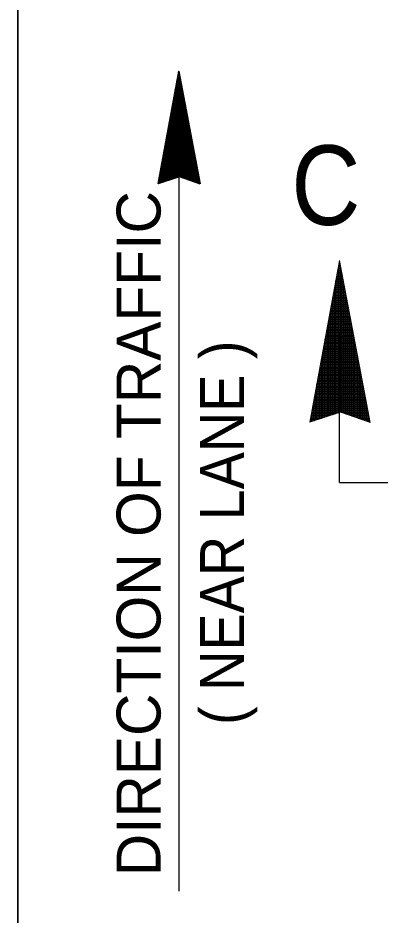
# Model space of a CAD drawing. Extents: x -483 to -38, y -358 to 186.
# Drawn here: x -298.36 to -288.12, y -221.5 to -196.11 of the extents above; entities that cross this region are included whole.
import ezdxf

# ---------------------------------------------------------------- set-up
doc = ezdxf.new("R2010")
doc.units = 0
doc.header["$LTSCALE"] = 0.5
doc.layers.add('1', color=7, linetype='Continuous', lineweight=13)

msp = doc.modelspace()

# ---------------------------------------------------------------- linework, layer by layer
at = {"layer": '1', "lineweight": 35}
for p, q in [((-298.3571, -182.8307), (-298.3571, -258.5859)), ((-293.8357, -200.6175), (-293.8357, -197.7687)), ((-293.8351, -197.7637), (-293.7817, -197.7637)), ((-293.8305, -197.7406), (-293.7858, -197.7406)), ((-293.8263, -197.7171), (-293.7903, -197.7171)), ((-293.8222, -197.6937), (-293.7954, -197.6937)), ((-293.8177, -197.6704), (-293.7992, -197.6704)), ((-293.8134, -197.6475), (-293.804, -197.6475)), ((-293.8126, -200.6097), (-293.8126, -197.6417)), ((-293.8088, -197.6239), (-293.8082, -197.6239)), ((-293.789, -200.6029), (-293.789, -197.725)), ((-293.8826, -200.6329), (-293.8826, -198.0231)), ((-293.8818, -198.0204), (-293.7329, -198.0204)), ((-293.8773, -197.9968), (-293.7373, -197.9968)), ((-293.873, -197.9737), (-293.7421, -197.9737)), ((-293.8692, -197.9502), (-293.7462, -197.9502)), ((-293.8647, -197.9271), (-293.7507, -197.9271)), ((-293.8605, -197.9035), (-293.7548, -197.9035)), ((-293.8592, -200.6254), (-293.8592, -197.8962)), ((-293.8561, -197.8806), (-293.7598, -197.8806)), ((-293.8519, -197.8572), (-293.7642, -197.8572)), ((-293.8476, -197.8342), (-293.7683, -197.8342)), ((-293.8432, -197.8102), (-293.7729, -197.8102)), ((-293.8394, -197.7871), (-293.7775, -197.7871)), ((-293.7658, -200.6104), (-293.7658, -197.8479)), ((-293.7423, -200.6188), (-293.7423, -197.9708)), ((-293.9292, -200.6488), (-293.9292, -198.2782)), ((-293.9288, -198.2767), (-293.6842, -198.2767)), ((-293.9244, -198.2536), (-293.6887, -198.2536)), ((-293.9203, -198.23), (-293.6929, -198.23)), ((-293.9159, -198.2069), (-293.6977, -198.2069)), ((-293.9115, -198.1833), (-293.7021, -198.1833)), ((-293.9072, -198.1602), (-293.7065, -198.1602)), ((-293.9061, -200.6406), (-293.9061, -198.1508)), ((-293.9034, -198.1369), (-293.7111, -198.1369)), ((-293.8988, -198.114), (-293.7148, -198.114)), ((-293.8947, -198.0898), (-293.7198, -198.0898)), ((-293.8905, -198.0667), (-293.724, -198.0667)), ((-293.8861, -198.0435), (-293.7286, -198.0435)), ((-293.7194, -200.6267), (-293.7194, -198.094)), ((-293.6958, -200.6347), (-293.6958, -198.2167)), ((-293.9755, -200.6633), (-293.9755, -198.5325)), ((-293.9755, -198.5332), (-293.6358, -198.5332)), ((-293.9713, -198.51), (-293.64, -198.51)), ((-293.9673, -198.4867), (-293.6448, -198.4867)), ((-293.9632, -198.4629), (-293.6492, -198.4629)), ((-293.9586, -198.4398), (-293.6529, -198.4398)), ((-293.9544, -198.4165), (-293.6579, -198.4165)), ((-293.9526, -200.6561), (-293.9526, -198.4052)), ((-293.9502, -198.3933), (-293.6625, -198.3933)), ((-293.9457, -198.3696), (-293.6667, -198.3696)), ((-293.9415, -198.3467), (-293.6711, -198.3467)), ((-293.9372, -198.3232), (-293.6753, -198.3232)), ((-293.933, -198.3), (-293.6803, -198.3)), ((-293.6728, -200.6429), (-293.6728, -198.3392)), ((-293.6494, -200.6511), (-293.6494, -198.4623)), ((-294.0223, -200.6792), (-294.0223, -198.7873)), ((-294.0186, -198.7663), (-293.5911, -198.7663)), ((-294.0143, -198.7428), (-293.5961, -198.7428)), ((-294.0098, -198.7194), (-293.6003, -198.7194)), ((-294.0057, -198.6961), (-293.6048, -198.6961)), ((-294.0009, -198.673), (-293.6092, -198.673)), ((-293.999, -200.6717), (-293.999, -198.6598)), ((-293.9972, -198.6494), (-293.6136, -198.6494)), ((-293.9932, -198.6263), (-293.6182, -198.6263)), ((-293.9884, -198.603), (-293.6223, -198.603)), ((-293.9844, -198.5798), (-293.6269, -198.5798)), ((-293.9798, -198.5563), (-293.6312, -198.5563)), ((-293.6262, -200.6592), (-293.6262, -198.5853)), ((-293.6025, -200.6675), (-293.6025, -198.708)), ((-294.0688, -200.6944), (-294.0688, -199.0419)), ((-294.0652, -199.0223), (-293.5425, -199.0223)), ((-294.0613, -198.9992), (-293.5473, -198.9992)), ((-294.0567, -198.9761), (-293.5517, -198.9761)), ((-294.0528, -198.9527), (-293.5562, -198.9527)), ((-294.0482, -198.929), (-293.5602, -198.929)), ((-294.0457, -200.6873), (-294.0457, -198.9142)), ((-294.0442, -198.9059), (-293.565, -198.9059)), ((-294.0397, -198.8827), (-293.5694, -198.8827)), ((-294.0352, -198.8597), (-293.5738, -198.8597)), ((-294.0311, -198.8359), (-293.5782, -198.8359)), ((-294.0272, -198.813), (-293.5827, -198.813)), ((-294.0226, -198.7897), (-293.5873, -198.7897)), ((-293.5794, -200.6753), (-293.5794, -198.8309)), ((-293.5562, -200.6833), (-293.5562, -198.9536)), ((-294.1155, -200.7098), (-294.1155, -199.2962)), ((-294.1123, -199.2791), (-293.4942, -199.2791)), ((-294.108, -199.2558), (-293.4987, -199.2558)), ((-294.1036, -199.2326), (-293.5032, -199.2326)), ((-294.0992, -199.2091), (-293.5075, -199.2091)), ((-294.0957, -199.1857), (-293.5119, -199.1857)), ((-294.0923, -200.7023), (-294.0923, -199.1684)), ((-294.0911, -199.1624), (-293.5163, -199.1624)), ((-294.0869, -199.1393), (-293.5208, -199.1393)), ((-294.0822, -199.1159), (-293.525, -199.1159)), ((-294.0784, -199.0928), (-293.53, -199.0928)), ((-294.074, -199.0692), (-293.5342, -199.0692)), ((-294.0694, -199.0463), (-293.5383, -199.0463)), ((-293.5332, -200.6912), (-293.5332, -199.0765)), ((-293.5094, -200.6992), (-293.5094, -199.1991)), ((-294.159, -199.5353), (-293.4454, -199.5353)), ((-294.1548, -199.5124), (-293.45, -199.5124)), ((-294.1507, -199.4888), (-293.4544, -199.4888)), ((-294.1463, -199.4657), (-293.4592, -199.4657)), ((-294.1423, -199.4422), (-293.4632, -199.4422)), ((-294.1386, -200.7177), (-294.1386, -199.4234)), ((-294.138, -199.4191), (-293.4679, -199.4191)), ((-294.1334, -199.3955), (-293.4723, -199.3955)), ((-294.1297, -199.3724), (-293.4765, -199.3724)), ((-294.1248, -199.3488), (-293.4807, -199.3488)), ((-294.1209, -199.3255), (-293.485, -199.3255)), ((-294.1165, -199.302), (-293.49, -199.302)), ((-293.4862, -200.7071), (-293.4862, -199.3226)), ((-293.4627, -200.7154), (-293.4627, -199.4451)), ((-294.2063, -199.792), (-293.3973, -199.792)), ((-294.2022, -199.7685), (-293.4013, -199.7685)), ((-294.1973, -199.7456), (-293.4061, -199.7456)), ((-294.1936, -199.722), (-293.41, -199.722)), ((-294.1893, -199.6987), (-293.415, -199.6987)), ((-294.1859, -200.7336), (-294.1859, -199.6781)), ((-294.1844, -199.6752), (-293.4187, -199.6752)), ((-294.1807, -199.652), (-293.4232, -199.652)), ((-294.1767, -199.6287), (-293.4279, -199.6287)), ((-294.1719, -199.6055), (-293.4323, -199.6055)), ((-294.1678, -199.5817), (-293.4369, -199.5817)), ((-294.1632, -199.5587), (-293.4412, -199.5587)), ((-294.1617, -200.7252), (-294.1617, -199.5507)), ((-293.4396, -200.7233), (-293.4396, -199.5678)), ((-293.4161, -200.7315), (-293.4161, -199.6906)), ((-294.2532, -200.0482), (-293.3482, -200.0482)), ((-294.2486, -200.0252), (-293.3525, -200.0252)), ((-294.2448, -200.0016), (-293.3571, -200.0016)), ((-294.2405, -199.9785), (-293.3612, -199.9785)), ((-294.2361, -199.9547), (-293.3661, -199.9547)), ((-294.2322, -200.7483), (-294.2322, -199.9328)), ((-294.2317, -199.9316), (-293.37, -199.9316)), ((-294.2273, -199.9085), (-293.375, -199.9085)), ((-294.2232, -199.8853), (-293.3794, -199.8853)), ((-294.219, -199.8616), (-293.3836, -199.8616)), ((-294.2148, -199.8382), (-293.3877, -199.8382)), ((-294.2107, -199.8152), (-293.3925, -199.8152)), ((-294.2088, -200.7408), (-294.2088, -199.8053)), ((-293.3929, -200.7396), (-293.3929, -199.8135)), ((-293.3696, -200.7477), (-293.3696, -199.9364)), ((-294.2998, -200.3047), (-293.2998, -200.3047)), ((-294.2959, -200.2812), (-293.304, -200.2812)), ((-294.2915, -200.2581), (-293.3082, -200.2581)), ((-294.2872, -200.2346), (-293.3129, -200.2346)), ((-294.283, -200.2114), (-293.3175, -200.2114)), ((-294.279, -200.7642), (-294.279, -200.1873)), ((-294.279, -200.1881), (-293.3217, -200.1881)), ((-294.2744, -200.165), (-293.3263, -200.165)), ((-294.2705, -200.1414), (-293.3304, -200.1414)), ((-294.2659, -200.1182), (-293.3354, -200.1182)), ((-294.2618, -200.0949), (-293.3394, -200.0949)), ((-294.2576, -200.0716), (-293.3442, -200.0716)), ((-294.2552, -200.7562), (-294.2552, -200.0599)), ((-293.3465, -200.7557), (-293.3465, -200.0589)), ((-293.3229, -200.764), (-293.3229, -200.1821)), ((-293.2998, -200.7717), (-293.2998, -200.305)), ((-294.3472, -200.5608), (-293.251, -200.5608)), ((-294.3426, -200.5377), (-293.255, -200.5377)), ((-294.3387, -200.5143), (-293.2597, -200.5143)), ((-294.3342, -200.4912), (-293.2643, -200.4912)), ((-294.3301, -200.4677), (-293.2688, -200.4677)), ((-294.3257, -200.4447), (-293.2729, -200.4447)), ((-294.3255, -200.7794), (-294.3255, -200.4421)), ((-294.3218, -200.421), (-293.2775, -200.421)), ((-294.3172, -200.3979), (-293.2822, -200.3979)), ((-294.313, -200.3746), (-293.2861, -200.3746)), ((-294.3082, -200.3517), (-293.2907, -200.3517)), ((-294.3047, -200.3279), (-293.2953, -200.3279)), ((-294.3022, -200.7717), (-294.3022, -200.3146)), ((-293.2763, -200.78), (-293.2763, -200.4283)), ((-293.2533, -200.7882), (-293.2533, -200.5504)), ((-294.3897, -200.794), (-294.3699, -200.794)), ((-294.3859, -200.7708), (-294.2992, -200.7708)), ((-294.3813, -200.7477), (-294.2294, -200.7477)), ((-294.3768, -200.7246), (-294.1586, -200.7246)), ((-294.3724, -200.7007), (-294.0882, -200.7007)), ((-294.372, -200.7952), (-294.372, -200.6965)), ((-294.3684, -200.6778), (-294.0177, -200.6778)), ((-294.3642, -200.6544), (-293.9473, -200.6544)), ((-294.3597, -200.6312), (-293.8765, -200.6312)), ((-294.3555, -200.6075), (-293.8063, -200.6075)), ((-294.3512, -200.5843), (-293.2462, -200.5843)), ((-294.3487, -200.7871), (-294.3487, -200.5693)), ((-293.7738, -200.6075), (-293.2421, -200.6075)), ((-293.7065, -200.6312), (-293.2379, -200.6312)), ((-293.6392, -200.6544), (-293.2331, -200.6544)), ((-293.5715, -200.6778), (-293.2287, -200.6778)), ((-293.504, -200.7007), (-293.2243, -200.7007)), ((-293.4369, -200.7246), (-293.2204, -200.7246)), ((-293.3694, -200.7477), (-293.2152, -200.7477)), ((-293.3019, -200.7708), (-293.211, -200.7708)), ((-293.2346, -200.794), (-293.2068, -200.794)), ((-293.2296, -200.7958), (-293.2296, -200.6737)), ((-293.2064, -200.8042), (-293.2064, -200.7962))]:
    msp.add_line(p, q, dxfattribs=at)
at = {"layer": '1', "lineweight": 25}
for p, q in [((-293.8063, -198.1162), (-293.8063, -220.8282)), ((-289.2626, -209.2636), (-289.2626, -204.9927)), ((-289.2626, -209.2636), (-284.8132, -209.2636))]:
    msp.add_line(p, q, dxfattribs=at)
at = {"layer": '1'}
for p, q in [((-289.2858, -203.0817), (-289.2466, -203.0817)), ((-289.2788, -203.0483), (-289.2524, -203.0483)), ((-289.273, -203.0147), (-289.2588, -203.0147)), ((-289.2707, -207.2803), (-289.2707, -203.006)), ((-289.267, -202.9808), (-289.2659, -202.9808)), ((-289.3347, -203.3504), (-289.1953, -203.3504)), ((-289.3287, -203.3167), (-289.2018, -203.3167)), ((-289.3224, -203.2829), (-289.2082, -203.2829)), ((-289.3159, -203.2496), (-289.2147, -203.2496)), ((-289.3103, -203.2163), (-289.2212, -203.2163)), ((-289.3047, -207.2917), (-289.3047, -203.1893)), ((-289.3037, -203.1825), (-289.2272, -203.1825)), ((-289.2978, -203.1489), (-289.2334, -203.1489)), ((-289.2913, -203.1154), (-289.2397, -203.1154)), ((-289.2378, -207.2701), (-289.2378, -203.1262)), ((-289.2043, -207.2822), (-289.2043, -203.3036)), ((-289.3778, -203.5853), (-289.1509, -203.5853)), ((-289.3722, -207.3138), (-289.3722, -203.5561)), ((-289.3713, -203.5517), (-289.1572, -203.5517)), ((-289.3655, -203.5183), (-289.1633, -203.5183)), ((-289.3592, -203.4848), (-289.1699, -203.4848)), ((-289.353, -203.4508), (-289.1762, -203.4508)), ((-289.3466, -203.4173), (-289.183, -203.4173)), ((-289.3408, -203.384), (-289.1888, -203.384)), ((-289.3387, -207.303), (-289.3387, -203.3725)), ((-289.1707, -207.2937), (-289.1707, -203.4804)), ((-289.4263, -203.8538), (-289.1001, -203.8538)), ((-289.4203, -203.8202), (-289.1057, -203.8202)), ((-289.4147, -203.7867), (-289.1123, -203.7867)), ((-289.408, -203.7532), (-289.1188, -203.7532)), ((-289.4058, -207.3255), (-289.4058, -203.7392)), ((-289.4024, -203.7198), (-289.1257, -203.7198)), ((-289.3962, -203.6861), (-289.132, -203.6861)), ((-289.3901, -203.6523), (-289.1384, -203.6523)), ((-289.3837, -203.619), (-289.1447, -203.619)), ((-289.137, -207.3051), (-289.137, -203.6577)), ((-289.1034, -207.3166), (-289.1034, -203.8344)), ((-289.4726, -207.3474), (-289.4726, -204.1055)), ((-289.4697, -204.0888), (-289.0551, -204.0888)), ((-289.4634, -204.0555), (-289.0618, -204.0555)), ((-289.4574, -204.0219), (-289.0682, -204.0219)), ((-289.4516, -203.9884), (-289.0744, -203.9884)), ((-289.4449, -203.9544), (-289.0807, -203.9544)), ((-289.4393, -203.9207), (-289.0869, -203.9207)), ((-289.4393, -207.3362), (-289.4393, -203.9226)), ((-289.4328, -203.8873), (-289.0934, -203.8873)), ((-289.0701, -207.328), (-289.0701, -204.0111)), ((-289.5191, -204.3576), (-289.0044, -204.3576)), ((-289.513, -204.3238), (-289.0107, -204.3238)), ((-289.5066, -204.2902), (-289.0176, -204.2902)), ((-289.5063, -207.3588), (-289.5063, -204.2892)), ((-289.5007, -204.2565), (-289.0232, -204.2565)), ((-289.4942, -204.2232), (-289.0294, -204.2232)), ((-289.488, -204.1897), (-289.0363, -204.1897)), ((-289.4817, -204.1559), (-289.0426, -204.1559)), ((-289.4759, -204.1223), (-289.0492, -204.1223)), ((-289.0363, -207.3397), (-289.0363, -204.1876)), ((-289.0026, -207.3513), (-289.0026, -204.3647)), ((-289.5682, -204.6259), (-288.9536, -204.6259)), ((-289.5618, -204.5926), (-288.9597, -204.5926)), ((-289.5559, -204.5591), (-288.9659, -204.5591)), ((-289.5495, -204.5253), (-288.9726, -204.5253)), ((-289.5434, -204.4917), (-288.9788, -204.4917)), ((-289.5401, -207.3697), (-289.5401, -204.4724)), ((-289.5374, -204.458), (-288.9853, -204.458)), ((-289.5312, -204.4243), (-288.9911, -204.4243)), ((-289.5249, -204.3909), (-288.9977, -204.3909)), ((-288.9694, -207.3628), (-288.9694, -204.5416)), ((-289.6112, -204.861), (-288.9088, -204.861)), ((-289.6067, -207.3913), (-289.6067, -204.8391)), ((-289.6051, -204.8274), (-288.9151, -204.8274)), ((-289.5987, -204.7937), (-288.9215, -204.7937)), ((-289.5928, -204.7601), (-288.928, -204.7601)), ((-289.5863, -204.7267), (-288.9344, -204.7267)), ((-289.5807, -204.693), (-288.9405, -204.693)), ((-289.5741, -204.6595), (-288.9468, -204.6595)), ((-289.5734, -207.3801), (-289.5734, -204.6557)), ((-288.9357, -207.3745), (-288.9357, -204.7187)), ((-289.6603, -205.1295), (-288.8576, -205.1295)), ((-289.6541, -205.096), (-288.864, -205.096)), ((-289.6481, -205.0627), (-288.8709, -205.0627)), ((-289.6418, -205.0289), (-288.8773, -205.0289)), ((-289.6403, -207.4028), (-289.6403, -205.0224)), ((-289.6357, -204.9952), (-288.8832, -204.9952)), ((-289.6295, -204.9612), (-288.8897, -204.9612)), ((-289.6234, -204.9277), (-288.8961, -204.9277)), ((-289.6176, -204.8945), (-288.9026, -204.8945)), ((-288.9023, -207.3866), (-288.9023, -204.8957)), ((-288.8686, -207.398), (-288.8686, -205.0728)), ((-289.7078, -207.4247), (-289.7078, -205.3893)), ((-289.7032, -205.3643), (-288.813, -205.3643)), ((-289.6968, -205.3307), (-288.8198, -205.3307)), ((-289.691, -205.297), (-288.8259, -205.297)), ((-289.6852, -205.2632), (-288.8323, -205.2632)), ((-289.6785, -205.2302), (-288.8386, -205.2302)), ((-289.6739, -207.4138), (-289.6739, -205.2057)), ((-289.6728, -205.1968), (-288.8447, -205.1968)), ((-289.6664, -205.1633), (-288.8515, -205.1633)), ((-288.8351, -207.4099), (-288.8351, -205.2495)), ((-289.7527, -205.6327), (-288.7622, -205.6327)), ((-289.7464, -205.5993), (-288.7694, -205.5993)), ((-289.7414, -207.4357), (-289.7414, -205.5725)), ((-289.7399, -205.566), (-288.7751, -205.566)), ((-289.7339, -205.5323), (-288.7813, -205.5323)), ((-289.7278, -205.4985), (-288.788, -205.4985)), ((-289.722, -205.4652), (-288.7942, -205.4652)), ((-289.7153, -205.4314), (-288.8005, -205.4314)), ((-289.7097, -205.3981), (-288.8069, -205.3981)), ((-288.8011, -207.4212), (-288.8011, -205.4268)), ((-288.7676, -207.4324), (-288.7676, -205.6033)), ((-289.7956, -205.8678), (-288.7177, -205.8678)), ((-289.7895, -205.8342), (-288.724, -205.8342)), ((-289.7835, -205.8006), (-288.7305, -205.8006)), ((-289.7768, -205.7668), (-288.7363, -205.7668)), ((-289.7745, -207.4472), (-289.7745, -205.7556)), ((-289.771, -205.7335), (-288.7434, -205.7335)), ((-289.7649, -205.7002), (-288.7497, -205.7002)), ((-289.7585, -205.6664), (-288.7561, -205.6664)), ((-288.7342, -207.4443), (-288.7342, -205.7802)), ((-289.8445, -206.1362), (-288.6669, -206.1362)), ((-289.842, -207.4695), (-289.842, -206.1223)), ((-289.8383, -206.1025), (-288.6732, -206.1025)), ((-289.8322, -206.0694), (-288.6794, -206.0694)), ((-289.8266, -206.0358), (-288.6861, -206.0358)), ((-289.8202, -206.0023), (-288.6919, -206.0023)), ((-289.8141, -205.9686), (-288.6986, -205.9686)), ((-289.8087, -207.4585), (-289.8087, -205.9387)), ((-289.8078, -205.9348), (-288.7048, -205.9348)), ((-289.8016, -205.9015), (-288.7113, -205.9015)), ((-288.7009, -207.456), (-288.7009, -205.9573)), ((-288.6672, -207.4673), (-288.6672, -206.1337)), ((-289.8939, -206.4048), (-288.6153, -206.4048)), ((-289.8882, -206.3713), (-288.6227, -206.3713)), ((-289.8814, -206.3377), (-288.6286, -206.3377)), ((-289.8753, -206.3042), (-288.6352, -206.3042)), ((-289.8753, -207.4806), (-289.8753, -206.3057)), ((-289.8691, -206.2707), (-288.6415, -206.2707)), ((-289.8631, -206.2371), (-288.648, -206.2371)), ((-289.8568, -206.2037), (-288.6538, -206.2037)), ((-289.8512, -206.17), (-288.6602, -206.17)), ((-288.6334, -207.4787), (-288.6334, -206.3108)), ((-289.937, -206.6398), (-288.5712, -206.6398)), ((-289.9307, -206.6061), (-288.5775, -206.6061)), ((-289.9248, -206.573), (-288.5838, -206.573)), ((-289.9185, -206.5394), (-288.5898, -206.5394)), ((-289.9122, -206.5057), (-288.5965, -206.5057)), ((-289.9093, -207.4914), (-289.9093, -206.4888)), ((-289.9062, -206.4722), (-288.6034, -206.4722)), ((-289.8999, -206.4384), (-288.6092, -206.4384)), ((-288.6001, -207.491), (-288.6001, -206.4882)), ((-289.986, -206.9084), (-288.5204, -206.9084)), ((-289.9797, -206.8748), (-288.5271, -206.8748)), ((-289.976, -207.5137), (-289.976, -206.8555)), ((-289.9739, -206.8413), (-288.5327, -206.8413)), ((-289.9672, -206.8077), (-288.5398, -206.8077)), ((-289.9616, -206.774), (-288.5458, -206.774)), ((-289.9556, -206.7407), (-288.5521, -206.7407)), ((-289.9499, -206.7069), (-288.5586, -206.7069)), ((-289.9431, -206.6736), (-288.5646, -206.6736)), ((-289.9424, -207.5028), (-289.9424, -206.6726)), ((-288.5665, -207.5027), (-288.5665, -206.6648)), ((-288.5327, -207.5137), (-288.5327, -206.8413)), ((-290.0289, -207.1437), (-288.4757, -207.1437)), ((-290.0233, -207.1099), (-288.4821, -207.1099)), ((-290.0168, -207.0763), (-288.4886, -207.0763)), ((-290.0107, -207.043), (-288.495, -207.043)), ((-290.0097, -207.5249), (-290.0097, -207.0391)), ((-290.0043, -207.0092), (-288.5012, -207.0092)), ((-289.9987, -206.9755), (-288.5073, -206.9755)), ((-289.9924, -206.942), (-288.5138, -206.942)), ((-288.4992, -207.5256), (-288.4992, -207.0184)), ((-290.0785, -207.4124), (-289.6685, -207.4124)), ((-290.077, -207.547), (-290.077, -207.4055)), ((-290.072, -207.3784), (-289.5674, -207.3784)), ((-290.066, -207.3447), (-289.4655, -207.3447)), ((-290.0599, -207.3113), (-289.3641, -207.3113)), ((-290.0537, -207.2776), (-289.2626, -207.2776)), ((-290.0474, -207.2442), (-288.4565, -207.2442)), ((-290.0433, -207.5362), (-290.0433, -207.2216)), ((-290.0414, -207.2105), (-288.4629, -207.2105)), ((-290.0353, -207.177), (-288.4694, -207.177)), ((-289.2167, -207.2776), (-288.45, -207.2776)), ((-289.1188, -207.3113), (-288.444, -207.3113)), ((-289.0219, -207.3447), (-288.4375, -207.3447)), ((-288.9248, -207.3784), (-288.4308, -207.3784)), ((-288.828, -207.4124), (-288.4248, -207.4124)), ((-288.4657, -207.537), (-288.4657, -207.1953)), ((-288.4319, -207.5487), (-288.4319, -207.3722)), ((-290.1028, -207.5464), (-290.0747, -207.5464)), ((-290.097, -207.5128), (-289.9733, -207.5128)), ((-290.0903, -207.4791), (-289.8718, -207.4791)), ((-290.0843, -207.4453), (-289.7703, -207.4453)), ((-288.7309, -207.4453), (-288.4183, -207.4453)), ((-288.6334, -207.4791), (-288.4119, -207.4791)), ((-288.5362, -207.5128), (-288.4057, -207.5128)), ((-288.4394, -207.5464), (-288.3992, -207.5464)), ((-288.3988, -207.5602), (-288.3988, -207.5495))]:
    msp.add_line(p, q, dxfattribs=at)
at = {"layer": '1', "lineweight": 35}
msp.add_lwpolyline([(-293.205, -200.8046), (-293.8084, -197.6217), (-294.3909, -200.8012), (-293.7898, -200.6029)], close=True, dxfattribs=at)
at = {"layer": '1'}
msp.add_lwpolyline([(-288.3965, -207.561), (-289.2662, -202.9772), (-290.1049, -207.5566), (-289.2388, -207.2699)], close=True, dxfattribs=at)

# ---------------------------------------------------------------- texts
at = {"layer": '1', "width": 0.9}
msp.add_text('C', height=2.25, dxfattribs=at).set_placement((-290.6262, -201.9701))
at = {"layer": '1'}
msp.add_text('DIRECTION OF TRAFFIC', height=1.243, rotation=90, dxfattribs=at).set_placement((-294.3234, -220.4051))
at = {"layer": '1', "width": 0.95}
msp.add_text('( NEAR LANE )', height=1.243, rotation=90, dxfattribs=at).set_placement((-291.9626, -216.1221))

doc.saveas('drawing.dxf')
